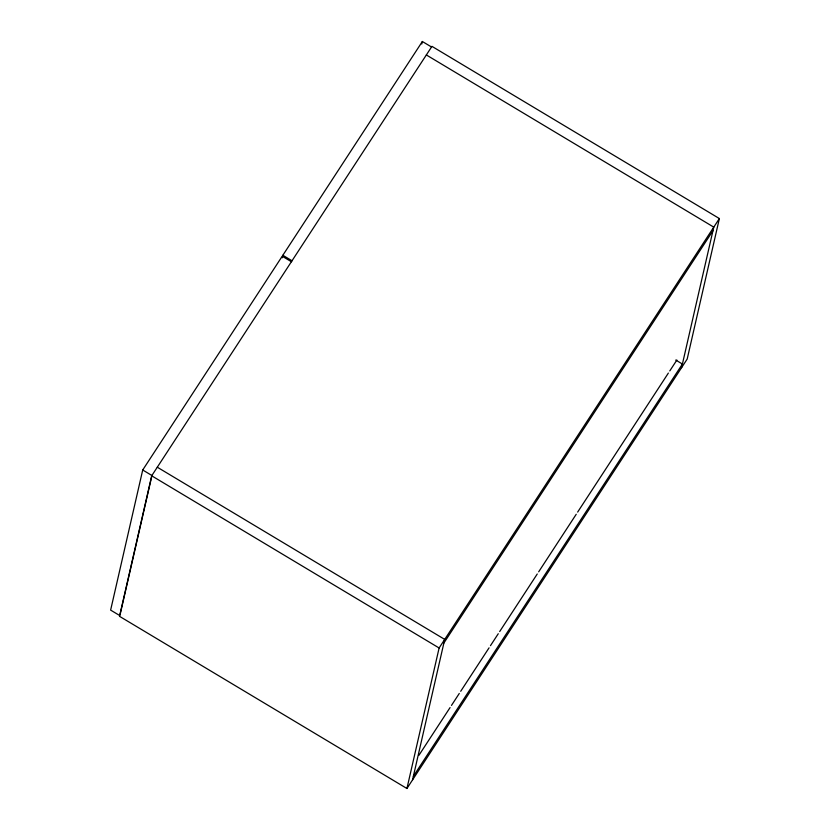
<?xml version="1.0" encoding="UTF-8"?>
<svg xmlns="http://www.w3.org/2000/svg" width="830" height="830" viewBox="0 0 830 830"><rect width="100%" height="100%" fill="white"/><g stroke="black" fill="none" stroke-linecap="round" stroke-linejoin="round"><path stroke-width="1.25" d="M291.465 261.761L282.221 256.221L142.719 469.988L110.629 610.102L119.862 615.632M151.693 475.798L119.51 616.317L406.928 788.5L687.188 359.058L719.371 218.549L431.953 46.356L151.693 475.798L439.112 647.991L406.928 788.5M120.153 614.376L151.952 475.528L142.719 469.988M282.273 257.788L282.843 255.267L422.356 41.5L431.59 47.03M421.775 44.021L422.356 41.5M412.541 779.91L444.714 639.401L157.295 467.207M681.586 367.649L713.769 227.13L426.34 54.946M439.112 647.991L719.371 218.549M443.894 643.011L712.939 230.75M418.88 755.362L450.068 707.575M451.489 705.407L459.281 693.455M460.702 691.286L489.057 647.846M490.468 645.678L498.27 633.726M499.681 631.557L537.249 573.997M538.67 571.828L576.228 514.268M577.649 512.089L668.368 373.075M669.789 370.906L676.875 360.044M413.361 776.299L682.416 364.028L675.755 360.044M282.843 255.267L292.087 260.807"/></g></svg>
